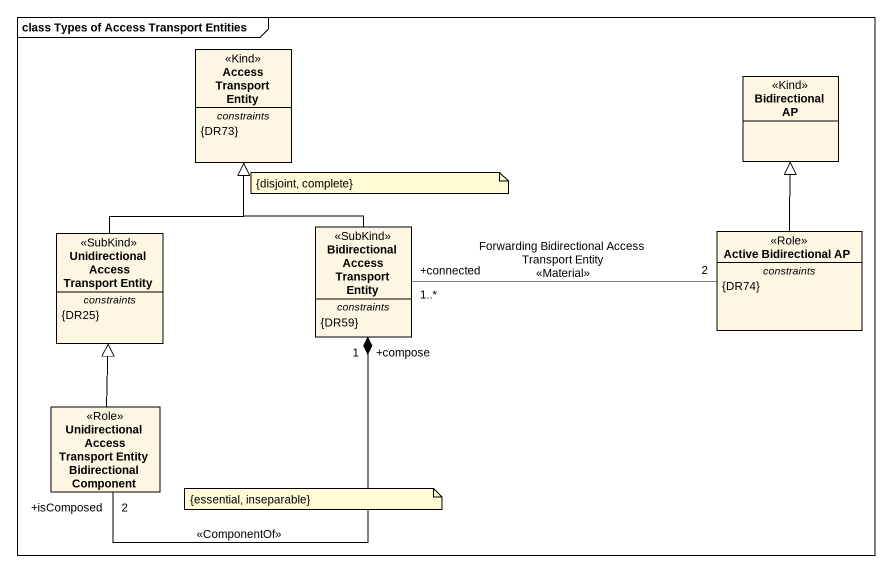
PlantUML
@startuml
mainframe class Types of Access Transport Entities
hide circle
hide empty members
class "Access Transport Entity" as Access_Transport_Entity <<Kind>> {
  -- constraints --
  {DR73}
}
class "Bidirectional AP" as Bidirectional_AP <<Kind>>
class "Unidirectional Access Transport Entity" as Unidirectional_Access <<SubKind>> {
  -- constraints --
  {DR25}
}
class "Bidirectional Access Transport Entity" as Bidirectional_Access <<SubKind>> {
  -- constraints --
  {DR59}
}
class "Active Bidirectional AP" as Active_Bidirectional_AP <<Role>> {
  -- constraints --
  {DR74}
}
class "Unidirectional Access Transport Entity Bidirectional Component" as Unidirectional_Access_2 <<Role>>
Unidirectional_Access -up-|> Access_Transport_Entity
Bidirectional_Access -up-|> Access_Transport_Entity
Bidirectional_Access "+connected\n1..*" -right- "2" Active_Bidirectional_AP : Forwarding Bidirectional Access Transport Entity\n<<Material>>
Bidirectional_Access "+compose\n1" *-- "+isComposed\n2" Unidirectional_Access_2 : <<ComponentOf>>
Active_Bidirectional_AP -up-|> Bidirectional_AP
Unidirectional_Access_2 -up-|> Unidirectional_Access
note as N1
  {disjoint, complete}
end note
note as N2
  {essential, inseparable}
end note
@enduml
